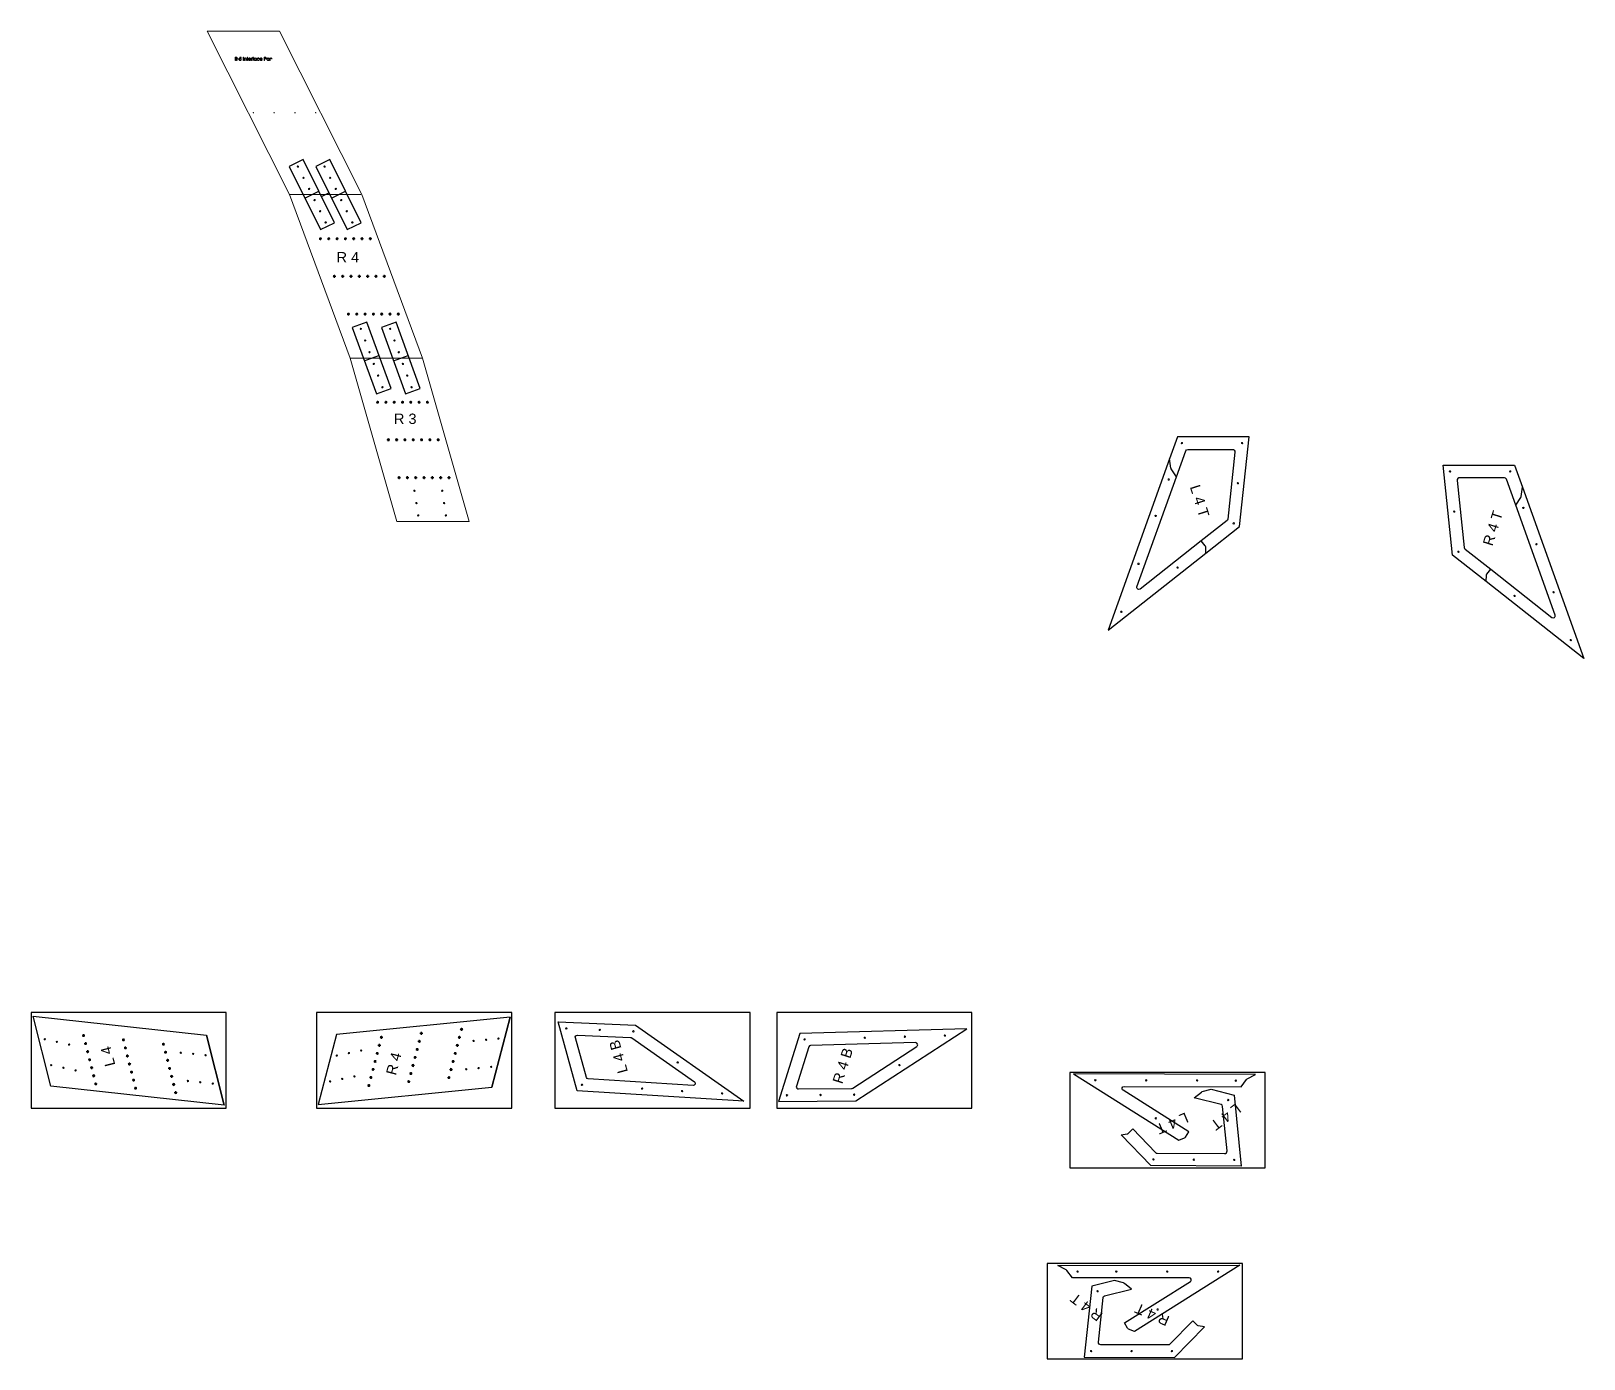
# Model space of a CAD drawing. Header units: inches. Extents: x 50 to 797, y -88 to 551.
import ezdxf

# ---------------------------------------------------------------- set-up
doc = ezdxf.new("R2010")
doc.units = ezdxf.units.IN
doc.header["$MEASUREMENT"] = 0
doc.header["$PDMODE"] = 32
doc.header["$PDSIZE"] = 0.51
doc.layers.add('.Joint Indication', color=4, linetype='Continuous')
doc.layers.add('layout', color=10, linetype='Continuous')
for name, color, linetype, lineweight in [('Annotation', 7, 'Continuous', 9), ('Drilling', 3, 'Continuous', 13), ('Engrave', 4, 'Continuous', 50)]:
    doc.layers.add(name, color=color, linetype=linetype, lineweight=lineweight)
doc.styles.get("Standard").update_dxf_attribs({"font": 'Arial.ttf'})

# ---------------------------------------------------------------- blocks, each defined once
blk = doc.blocks.new('*U58')
at = {"layer": 'Engrave'}
blk.add_point((0, 0), dxfattribs=at)
blk = doc.blocks.new('*U59')
at = {"layer": 'Engrave', "color": 0, "linetype": 'ByBlock', "lineweight": -2, "transparency": 16777216}
for p in [(-24, 0), (-20, 0), (-16, 0), (-12, 0), (-8, 0), (-4, 0), (0, 0)]:
    blk.add_blockref('*U58', p, dxfattribs=at)
blk = doc.blocks.new('*U60')
at = {"layer": 'Engrave'}
blk.add_point((0, 0), dxfattribs=at)
blk = doc.blocks.new('*U61')
at = {"layer": 'Engrave', "color": 0, "linetype": 'ByBlock', "lineweight": -2, "transparency": 16777216}
for p in [(-24, 0), (-20, 0), (-16, 0), (-12, 0), (-8, 0), (-4, 0), (0, 0)]:
    blk.add_blockref('*U60', p, dxfattribs=at)
blk = doc.blocks.new('*U62')
at = {"layer": 'Engrave'}
blk.add_point((0, 0), dxfattribs=at)
blk = doc.blocks.new('*U63')
at = {"layer": 'Engrave', "color": 0, "linetype": 'ByBlock', "lineweight": -2, "transparency": 16777216}
for p in [(-24, 0), (-20, 0), (-16, 0), (-12, 0), (-8, 0), (-4, 0), (0, 0)]:
    blk.add_blockref('*U62', p, dxfattribs=at)
blk = doc.blocks.new('*U64')
at = {"layer": 'Engrave'}
blk.add_point((0, 0), dxfattribs=at)
blk = doc.blocks.new('*U65')
at = {"layer": 'Engrave', "color": 0, "linetype": 'ByBlock', "lineweight": -2, "transparency": 16777216}
for p in [(-24, 0), (-20, 0), (-16, 0), (-12, 0), (-8, 0), (-4, 0), (0, 0)]:
    blk.add_blockref('*U64', p, dxfattribs=at)
blk = doc.blocks.new('*U66')
at = {"layer": 'Engrave'}
blk.add_point((0, 0), dxfattribs=at)
blk = doc.blocks.new('*U67')
at = {"layer": 'Engrave', "color": 0, "linetype": 'ByBlock', "lineweight": -2, "transparency": 16777216}
for p in [(-24, 0), (-20, 0), (-16, 0), (-12, 0), (-8, 0), (-4, 0), (0, 0)]:
    blk.add_blockref('*U66', p, dxfattribs=at)
blk = doc.blocks.new('*U68')
at = {"layer": 'Engrave'}
blk.add_point((0, 0), dxfattribs=at)
blk = doc.blocks.new('*U69')
at = {"layer": 'Engrave', "color": 0, "linetype": 'ByBlock', "lineweight": -2, "transparency": 16777216}
for p in [(-24, 0), (-20, 0), (-16, 0), (-12, 0), (-8, 0), (-4, 0), (0, 0)]:
    blk.add_blockref('*U68', p, dxfattribs=at)
blk = doc.blocks.new('*U82')
at = {"layer": 'Engrave'}
blk.add_point((0, 0), dxfattribs=at)
blk = doc.blocks.new('*U83')
at = {"layer": 'Engrave', "color": 0, "linetype": 'ByBlock', "lineweight": -2, "transparency": 16777216}
for p in [(-24, 0), (-20, 0), (-16, 0), (-12, 0), (-8, 0), (-4, 0), (0, 0)]:
    blk.add_blockref('*U82', p, dxfattribs=at)
blk = doc.blocks.new('*U84')
at = {"layer": 'Engrave'}
blk.add_point((0, 0), dxfattribs=at)
blk = doc.blocks.new('*U85')
at = {"layer": 'Engrave', "color": 0, "linetype": 'ByBlock', "lineweight": -2, "transparency": 16777216}
for p in [(-24, 0), (-20, 0), (-16, 0), (-12, 0), (-8, 0), (-4, 0), (0, 0)]:
    blk.add_blockref('*U84', p, dxfattribs=at)
blk = doc.blocks.new('*U86')
at = {"layer": 'Engrave'}
blk.add_point((0, 0), dxfattribs=at)
blk = doc.blocks.new('*U87')
at = {"layer": 'Engrave', "color": 0, "linetype": 'ByBlock', "lineweight": -2, "transparency": 16777216}
for p in [(-24, 0), (-20, 0), (-16, 0), (-12, 0), (-8, 0), (-4, 0), (0, 0)]:
    blk.add_blockref('*U86', p, dxfattribs=at)
blk = doc.blocks.new('SW_CENTERMARKSYMBOL_0')
at = {"color": 0, "linetype": 'Continuous', "lineweight": 0}
for p, q in [((-0.1, 0), (-0.19, 0)), ((0, 0), (-0.1, 0)), ((0, 0.1), (0, 0.19)), ((0, 0), (0, 0.1)), ((0, 0), (0, -0.1)), ((0, 0), (0.1, 0)), ((0.1, 0), (0.19, 0)), ((0, -0.1), (0, -0.19))]:
    blk.add_line(p, q, dxfattribs=at)
blk = doc.blocks.new('SW_CENTERMARKSYMBOL_1')
at = {"color": 0, "linetype": 'Continuous', "lineweight": 0}
for p, q in [((-0.1, 0), (-0.19, 0)), ((0, 0), (-0.1, 0)), ((0, 0.1), (0, 0.19)), ((0, 0), (0, 0.1)), ((0, 0), (0, -0.1)), ((0, 0), (0.1, 0)), ((0.1, 0), (0.19, 0)), ((0, -0.1), (0, -0.19))]:
    blk.add_line(p, q, dxfattribs=at)
blk = doc.blocks.new('SW_CENTERMARKSYMBOL_2')
at = {"color": 0, "linetype": 'Continuous', "lineweight": 0}
for p, q in [((-0.1, 0), (-0.19, 0)), ((0, 0), (-0.1, 0)), ((0, 0.1), (0, 0.19)), ((0, 0), (0, 0.1)), ((0, 0), (0, -0.1)), ((0, 0), (0.1, 0)), ((0.1, 0), (0.19, 0)), ((0, -0.1), (0, -0.19))]:
    blk.add_line(p, q, dxfattribs=at)
blk = doc.blocks.new('SW_CENTERMARKSYMBOL_3')
at = {"color": 0, "linetype": 'Continuous', "lineweight": 0}
for p, q in [((-0.1, 0), (-0.19, 0)), ((0, 0), (-0.1, 0)), ((0, 0.1), (0, 0.19)), ((0, 0), (0, 0.1)), ((0, 0), (0, -0.1)), ((0, 0), (0.1, 0)), ((0.1, 0), (0.19, 0)), ((0, -0.1), (0, -0.19))]:
    blk.add_line(p, q, dxfattribs=at)
blk = doc.blocks.new('*U88')
at = {"layer": 'Engrave'}
blk.add_point((0, 0), dxfattribs=at)
blk = doc.blocks.new('*U89')
at = {"layer": 'Engrave', "color": 0, "linetype": 'ByBlock', "lineweight": -2, "transparency": 16777216}
for p in [(-24, 0), (-20, 0), (-16, 0), (-12, 0), (-8, 0), (-4, 0), (0, 0)]:
    blk.add_blockref('*U88', p, dxfattribs=at)
blk = doc.blocks.new('*U90')
at = {"layer": 'Engrave'}
blk.add_point((0, 0), dxfattribs=at)
blk = doc.blocks.new('*U91')
at = {"layer": 'Engrave', "color": 0, "linetype": 'ByBlock', "lineweight": -2, "transparency": 16777216}
for p in [(-24, 0), (-20, 0), (-16, 0), (-12, 0), (-8, 0), (-4, 0), (0, 0)]:
    blk.add_blockref('*U90', p, dxfattribs=at)
blk = doc.blocks.new('*U92')
at = {"layer": 'Engrave'}
blk.add_point((0, 0), dxfattribs=at)
blk = doc.blocks.new('*U93')
at = {"layer": 'Engrave', "color": 0, "linetype": 'ByBlock', "lineweight": -2, "transparency": 16777216}
for p in [(-24, 0), (-20, 0), (-16, 0), (-12, 0), (-8, 0), (-4, 0), (0, 0)]:
    blk.add_blockref('*U92', p, dxfattribs=at)

msp = doc.modelspace()

# ---------------------------------------------------------------- linework, layer by layer
at = {"layer": '.Joint Indication'}
for p, q in [((181.65, 470.95), (188.37, 474.28)), ((189.64, 471.73), (193.22, 473.51)), ((194.49, 470.95), (201.21, 474.28)), ((210.29, 392.61), (217.33, 395.19)), ((224.35, 392.61), (231.39, 395.19))]:
    msp.add_line(p, q, dxfattribs=at)
for points in [[(189.21, 455.72), (195.93, 459.06), (180.81, 489.51), (174.1, 486.18)], [(202.05, 455.72), (208.77, 459.06), (193.65, 489.51), (186.93, 486.18)], [(216.13, 376.64), (223.18, 379.22), (211.49, 411.15), (204.45, 408.57)], [(230.19, 376.64), (237.23, 379.22), (225.55, 411.15), (218.5, 408.57)]]:
    msp.add_lwpolyline(points, close=True, dxfattribs=at)
at = {"color": 7, "linetype": 'Continuous', "lineweight": 15}
for p, q in [((134.71, 551.34), (174.21, 472.62)), ((134.71, 551.34), (169.51, 551.34)), ((209.02, 472.62), (169.51, 551.34)), ((148.06, 538.78), (148.38, 538.78)), ((148.06, 537.21), (148.06, 538.78)), ((148.5, 538.62), (148.2, 538.62)), ((148.2, 538.62), (148.2, 538.09)), ((150.15, 537.99), (150.31, 538.78)), ((150.31, 538.78), (150.95, 538.78)), ((150.42, 538.62), (150.33, 538.2)), ((150.95, 538.62), (150.42, 538.62)), ((150.95, 538.78), (150.95, 538.62)), ((151.91, 538.78), (152.05, 538.78)), ((151.91, 537.21), (151.91, 538.78)), ((152.05, 538.78), (152.05, 537.21)), ((152.41, 538.35), (152.55, 538.35)), ((152.41, 537.21), (152.41, 538.35)), ((152.55, 538.35), (152.55, 538.15)), ((153.67, 538.21), (153.67, 538.35)), ((153.67, 538.35), (153.87, 538.35)), ((153.87, 538.82), (154.01, 538.82)), ((153.87, 538.35), (153.87, 538.82)), ((154.01, 538.82), (154.01, 538.35)), ((154.01, 538.35), (154.21, 538.35)), ((154.21, 538.35), (154.21, 538.21)), ((155.82, 538.35), (155.96, 538.35)), ((155.82, 537.21), (155.82, 538.35)), ((155.96, 538.35), (155.96, 538.19)), ((156.36, 538.34), (156.28, 538.21)), ((156.42, 538.35), (156.58, 538.35)), ((156.42, 538.21), (156.42, 538.35)), ((156.58, 538.35), (156.58, 538.54)), ((156.72, 538.51), (156.72, 538.35)), ((156.72, 538.35), (156.96, 538.35)), ((156.96, 538.35), (156.96, 538.21)), ((156.98, 538.81), (156.98, 538.66)), ((158.2, 538.35), (158.34, 538.35)), ((158.2, 538.14), (158.2, 538.35)), ((158.34, 538.35), (158.34, 537.21)), ((162.11, 538.78), (162.41, 538.78)), ((162.11, 537.21), (162.11, 538.78)), ((162.53, 538.62), (162.25, 538.62)), ((162.25, 538.62), (162.25, 538.09)), ((164.37, 538.35), (164.51, 538.35)), ((164.37, 538.14), (164.37, 538.35)), ((164.51, 538.35), (164.51, 537.21)), ((164.83, 538.35), (164.97, 538.35)), ((164.83, 537.21), (164.83, 538.35)), ((164.97, 538.35), (164.97, 538.15)), ((148.2, 537.21), (148.06, 537.21)), ((148.2, 538.09), (148.49, 538.09)), ((148.2, 537.93), (148.2, 537.21)), ((148.32, 537.93), (148.2, 537.93)), ((148.89, 537.21), (148.32, 537.93)), ((148.49, 537.93), (149.07, 537.21)), ((149.07, 537.21), (148.89, 537.21)), ((149.25, 537.89), (149.85, 537.89)), ((149.25, 537.73), (149.25, 537.89)), ((149.85, 537.73), (149.25, 537.73)), ((149.85, 537.89), (149.85, 537.73)), ((149.99, 537.61), (150.13, 537.61)), ((152.05, 537.21), (151.91, 537.21)), ((152.55, 537.21), (152.41, 537.21)), ((152.55, 537.63), (152.55, 537.21)), ((153.27, 537.21), (153.27, 537.75)), ((153.41, 537.21), (153.27, 537.21)), ((153.41, 537.8), (153.41, 537.21)), ((153.87, 538.21), (153.67, 538.21)), ((153.87, 537.21), (153.87, 538.21)), ((154.01, 537.21), (153.87, 537.21)), ((154.01, 538.21), (154.01, 537.21)), ((154.21, 538.21), (154.01, 538.21)), ((155.58, 537.75), (154.55, 537.75)), ((154.57, 537.89), (155.44, 537.89)), ((155.39, 537.57), (155.52, 537.51)), ((155.96, 537.21), (155.82, 537.21)), ((155.96, 537.6), (155.96, 537.21)), ((156.58, 538.21), (156.42, 538.21)), ((156.58, 537.21), (156.58, 538.21)), ((156.72, 537.21), (156.58, 537.21)), ((156.72, 538.21), (156.72, 537.21)), ((156.96, 538.21), (156.72, 538.21)), ((158.2, 537.21), (158.2, 537.41)), ((158.34, 537.21), (158.2, 537.21)), ((159.78, 538.11), (159.66, 538.03)), ((159.66, 537.53), (159.78, 537.46)), ((161.18, 537.75), (160.16, 537.75)), ((160.18, 537.89), (161.04, 537.89)), ((161, 537.57), (161.12, 537.51)), ((162.25, 537.21), (162.11, 537.21)), ((162.25, 538.09), (162.52, 538.09)), ((162.25, 537.93), (162.25, 537.21)), ((162.36, 537.93), (162.25, 537.93)), ((164.37, 537.21), (164.37, 537.41)), ((164.51, 537.21), (164.37, 537.21)), ((164.97, 537.21), (164.83, 537.21)), ((164.97, 537.63), (164.97, 537.21)), ((174.21, 472.62), (203.43, 393.9)), ((174.21, 472.62), (208.65, 472.62)), ((174.21, 472.62), (208.65, 472.62)), ((238.23, 393.9), (209.02, 472.62)), ((203.43, 393.9), (238.23, 393.9)), ((203.43, 393.9), (225.94, 315.18)), ((203.43, 393.9), (238.23, 393.9)), ((260.74, 315.18), (238.23, 393.9)), ((225.94, 315.18), (260.74, 315.18))]:
    msp.add_line(p, q, dxfattribs=at)
msp.add_line((142.83, 34.24), (134.31, 67.98))
for points in [[(631.65, 312.73), (636.19, 355.95), (601.75, 355.95), (597.94, 345.33)], [(597.94, 345.33), (568.38, 262.95), (615.46, 299.99)], [(734.15, 299.07), (729.61, 342.3), (764.05, 342.3), (767.86, 331.67)], [(767.86, 331.67), (797.42, 249.29), (750.34, 286.33)], [(615.46, 299.99), (631.65, 312.73)], [(750.34, 286.33), (734.15, 299.07)], [(280.47, 76.57), (271.66, 42.9), (280.47, 76.57), (196.92, 68.24), (188.11, 34.57), (271.66, 42.9)]]:
    msp.add_lwpolyline(points)
for points in [[(601.24, 336.78), (598.76, 340.5, -0.110515), (598.6, 340.91), (597.94, 345.33)], [(601.24, 336.78), (605.73, 349.29, -0.316258), (606.67, 349.95), (628.16, 349.95, -0.445229), (629.39, 348.59)], [(629.39, 348.59), (625.99, 316.3, -0.202562), (625.62, 315.62), (613.2, 305.84)], [(613.2, 305.84), (583.79, 282.71, -0.752843), (582.23, 283.83), (601.24, 336.78)], [(764.56, 323.13), (760.07, 335.63, 0.316258), (759.13, 336.3), (737.64, 336.3, 0.445229), (736.41, 334.93)], [(736.41, 334.93), (739.81, 302.64, 0.202562), (740.18, 301.96), (752.61, 292.19)], [(764.56, 323.13), (767.04, 326.84, 0.110515), (767.2, 327.25), (767.86, 331.67)], [(752.61, 292.19), (782.01, 269.05, 0.752843), (783.57, 270.17), (764.56, 323.13)], [(615.46, 299.99), (615.33, 302.96, 0.163587), (615.1, 303.56), (613.2, 305.84)], [(750.34, 286.33), (750.47, 289.3, -0.163587), (750.7, 289.9), (752.61, 292.19)]]:
    msp.add_lwpolyline(points, format="xyb")
for points in [[(50.83, 77.02), (134.31, 67.98), (142.83, 34.24), (59.36, 43.28)], [(392.94, 36.19), (312.74, 41.14), (303.53, 74.32), (340.8, 72.7)], [(500.32, 70.99), (419.99, 68.77), (409.66, 35.91), (446.97, 36.27)]]:
    msp.add_lwpolyline(points, close=True)
for points in [[(312.89, 67.91), (338.5, 66.79, -0.142813), (339.03, 66.61), (369.18, 45.5, -0.756909), (368.54, 43.69), (318.09, 46.81, -0.319622), (317.18, 47.54), (311.88, 66.64, -0.509525)], [(419.24, 42.01), (444.87, 42.25, 0.142813), (445.4, 42.41), (476.25, 62.48, 0.756909), (475.68, 64.32), (425.14, 62.91, 0.319622), (424.22, 62.21), (418.27, 43.31, 0.509525)], [(632.33, 42.99), (635, 46.57, -0.110515), (635.34, 46.85), (639.28, 48.95), (551.76, 49.26), (602.41, 17.28), (605.17, 18.4, 0.163587), (605.65, 18.82), (607.17, 21.37), (575.54, 41.35, -0.752843), (576.07, 43.19)], [(588.9, 5.09), (574.63, 19.95), (577.57, 20.37, 0.163587), (578.14, 20.66), (580.23, 22.78), (591.18, 11.37, 0.202562), (591.89, 11.07), (624.36, 10.86, 0.445229), (625.59, 12.22), (623.49, 33.6, 0.316258), (622.74, 34.47), (609.85, 37.71), (613.3, 40.54, -0.110515), (613.69, 40.74), (618.02, 41.83), (628.97, 39.08), (632.35, 4.81)], [(551.15, -48.92), (548.49, -45.33, 0.110515), (548.16, -45.05), (544.22, -42.93), (631.74, -42.89), (581, -74.72), (578.24, -73.59, -0.163587), (577.76, -73.17), (576.25, -70.61), (607.94, -50.73, 0.752843), (607.41, -48.89)], [(600.31, -87.24), (614.69, -72.48), (611.75, -72.03, -0.163587), (611.18, -71.74), (609.11, -69.61), (598.08, -80.93, -0.202562), (597.36, -81.23), (564.89, -81.2, -0.445229), (563.67, -79.83), (565.94, -58.47, -0.316258), (566.69, -57.6), (579.61, -54.46), (576.17, -51.59, 0.110515), (575.78, -51.4), (571.46, -50.27), (560.49, -52.94), (556.85, -87.19)]]:
    msp.add_lwpolyline(points, format="xyb", close=True)
for centre in [(156.9, 511.98), (166.9, 511.98), (176.9, 511.98), (186.9, 511.98)]:
    msp.add_circle(centre, 0.094, dxfattribs=at)
for points, knots in [([(148.38, 538.78), (148.44, 538.78), (148.56, 538.78), (148.68, 538.76), (148.73, 538.75)], [0, 0, 0, 0, 0.560243, 1, 1, 1, 1]), ([(148.49, 538.09), (148.52, 538.09), (148.58, 538.09), (148.68, 538.1), (148.76, 538.13), (148.82, 538.17), (148.87, 538.22), (148.9, 538.29), (148.9, 538.33), (148.9, 538.36)], [0, 0, 0, 0, 0.16693, 0.333797, 0.50024, 0.625175, 0.750156, 0.87507, 1, 1, 1, 1]), ([(149.05, 538.36), (149.04, 538.32), (149.04, 538.25), (149, 538.14), (148.93, 538.05), (148.83, 537.99), (148.72, 537.95), (148.61, 537.94), (148.53, 537.93), (148.49, 537.93)], [0, 0, 0, 0, 0.139993, 0.279916, 0.41977, 0.55971, 0.706304, 0.853127, 1, 1, 1, 1]), ([(148.9, 538.36), (148.9, 538.38), (148.9, 538.43), (148.87, 538.49), (148.82, 538.54), (148.76, 538.58), (148.68, 538.61), (148.59, 538.61), (148.53, 538.61), (148.5, 538.62)], [0, 0, 0, 0, 0.124924, 0.249848, 0.374799, 0.499734, 0.666184, 0.833075, 1, 1, 1, 1]), ([(148.73, 538.75), (148.76, 538.74), (148.83, 538.73), (148.91, 538.67), (148.99, 538.58), (149.04, 538.48), (149.04, 538.4), (149.05, 538.36)], [0, 0, 0, 0, 0.186814, 0.37353, 0.560284, 0.780019, 1, 1, 1, 1]), ([(152.55, 538.15), (152.58, 538.19), (152.64, 538.26), (152.76, 538.33), (152.87, 538.37), (152.95, 538.37), (152.99, 538.37)], [0, 0, 0, 0, 0.280102, 0.559784, 0.779866, 1, 1, 1, 1]), ([(152.99, 538.37), (153.02, 538.37), (153.1, 538.37), (153.21, 538.32), (153.3, 538.25), (153.36, 538.15), (153.4, 538.04), (153.41, 537.92), (153.41, 537.84), (153.41, 537.8)], [0, 0, 0, 0, 0.140014, 0.279931, 0.419845, 0.559715, 0.70625, 0.853101, 1, 1, 1, 1]), ([(154.55, 538.16), (154.58, 538.2), (154.64, 538.27), (154.76, 538.34), (154.88, 538.37), (154.95, 538.37), (154.99, 538.37)], [0, 0, 0, 0, 0.279938, 0.559643, 0.779771, 1, 1, 1, 1]), ([(154.99, 538.37), (155.04, 538.37), (155.14, 538.37), (155.27, 538.31), (155.38, 538.24), (155.43, 538.18), (155.45, 538.15)], [0, 0, 0, 0, 0.279982, 0.559728, 0.779834, 1, 1, 1, 1]), ([(155.96, 538.19), (155.97, 538.21), (156.01, 538.27), (156.08, 538.33), (156.16, 538.37), (156.21, 538.37), (156.23, 538.37)], [0, 0, 0, 0, 0.280321, 0.560213, 0.780183, 1, 1, 1, 1]), ([(156.23, 538.37), (156.26, 538.37), (156.3, 538.37), (156.34, 538.35), (156.36, 538.34)], [0, 0, 0, 0, 0.559255, 1, 1, 1, 1]), ([(156.58, 538.54), (156.58, 538.56), (156.58, 538.62), (156.59, 538.7), (156.63, 538.78), (156.71, 538.83), (156.77, 538.83), (156.81, 538.84)], [0, 0, 0, 0, 0.187488, 0.374746, 0.560718, 0.779937, 1, 1, 1, 1]), ([(156.84, 538.7), (156.81, 538.69), (156.78, 538.69), (156.75, 538.67), (156.72, 538.63), (156.72, 538.58), (156.72, 538.53), (156.72, 538.51)], [0, 0, 0, 0, 0.249289, 0.374507, 0.498852, 0.748963, 1, 1, 1, 1]), ([(156.81, 538.84), (156.84, 538.83), (156.9, 538.83), (156.95, 538.81), (156.98, 538.81)], [0, 0, 0, 0, 0.559714, 1, 1, 1, 1]), ([(156.98, 538.66), (156.95, 538.67), (156.91, 538.69), (156.86, 538.69), (156.84, 538.7)], [0, 0, 0, 0, 0.56025, 1, 1, 1, 1]), ([(157.14, 537.79), (157.14, 537.83), (157.15, 537.92), (157.19, 538.04), (157.26, 538.15), (157.36, 538.25), (157.47, 538.32), (157.6, 538.37), (157.69, 538.37), (157.74, 538.37)], [0, 0, 0, 0, 0.140028, 0.279977, 0.419971, 0.560029, 0.706667, 0.853296, 1, 1, 1, 1]), ([(157.74, 538.37), (157.79, 538.37), (157.89, 538.37), (158.02, 538.31), (158.13, 538.24), (158.18, 538.17), (158.2, 538.14)], [0, 0, 0, 0, 0.279979, 0.559754, 0.779815, 1, 1, 1, 1]), ([(158.62, 537.77), (158.62, 537.82), (158.63, 537.91), (158.68, 538.04), (158.75, 538.16), (158.85, 538.25), (158.98, 538.32), (159.12, 538.37), (159.21, 538.37), (159.26, 538.37)], [0, 0, 0, 0, 0.139979, 0.279961, 0.419945, 0.5599, 0.706572, 0.853259, 1, 1, 1, 1]), ([(159.26, 538.37), (159.32, 538.37), (159.43, 538.36), (159.58, 538.3), (159.71, 538.22), (159.76, 538.14), (159.78, 538.11)], [0, 0, 0, 0, 0.280069, 0.560129, 0.780065, 1, 1, 1, 1]), ([(160.15, 538.16), (160.19, 538.2), (160.25, 538.27), (160.37, 538.34), (160.49, 538.37), (160.56, 538.37), (160.6, 538.37)], [0, 0, 0, 0, 0.279931, 0.559644, 0.779763, 1, 1, 1, 1]), ([(160.6, 538.37), (160.65, 538.37), (160.75, 538.37), (160.88, 538.31), (160.98, 538.24), (161.04, 538.18), (161.06, 538.15)], [0, 0, 0, 0, 0.279983, 0.559731, 0.779839, 1, 1, 1, 1]), ([(162.41, 538.78), (162.48, 538.78), (162.6, 538.78), (162.72, 538.76), (162.77, 538.75)], [0, 0, 0, 0, 0.56031, 1, 1, 1, 1]), ([(162.52, 538.09), (162.55, 538.09), (162.61, 538.09), (162.7, 538.1), (162.79, 538.12), (162.85, 538.17), (162.89, 538.22), (162.92, 538.29), (162.93, 538.33), (162.93, 538.36)], [0, 0, 0, 0, 0.166924, 0.333808, 0.500183, 0.625074, 0.750064, 0.875013, 1, 1, 1, 1]), ([(162.93, 538.36), (162.93, 538.38), (162.92, 538.42), (162.89, 538.49), (162.85, 538.54), (162.79, 538.58), (162.71, 538.61), (162.62, 538.61), (162.56, 538.61), (162.53, 538.62)], [0, 0, 0, 0, 0.124971, 0.249905, 0.374913, 0.499813, 0.66619, 0.833072, 1, 1, 1, 1]), ([(163.07, 538.36), (163.07, 538.32), (163.06, 538.25), (163.03, 538.16), (162.96, 538.07), (162.87, 538), (162.79, 537.97), (162.76, 537.96)], [0, 0, 0, 0, 0.186919, 0.373599, 0.560187, 0.779887, 1, 1, 1, 1]), ([(162.77, 538.75), (162.8, 538.74), (162.86, 538.72), (162.95, 538.66), (163.02, 538.58), (163.06, 538.47), (163.07, 538.4), (163.07, 538.36)], [0, 0, 0, 0, 0.186759, 0.373449, 0.560181, 0.779906, 1, 1, 1, 1]), ([(163.31, 537.79), (163.31, 537.83), (163.32, 537.92), (163.36, 538.04), (163.43, 538.15), (163.53, 538.25), (163.64, 538.32), (163.77, 538.37), (163.86, 538.37), (163.91, 538.37)], [0, 0, 0, 0, 0.140027, 0.279976, 0.419969, 0.560026, 0.706669, 0.853297, 1, 1, 1, 1]), ([(163.91, 538.37), (163.96, 538.37), (164.06, 538.37), (164.19, 538.31), (164.3, 538.24), (164.34, 538.17), (164.37, 538.14)], [0, 0, 0, 0, 0.279981, 0.55975, 0.779819, 1, 1, 1, 1]), ([(164.97, 538.15), (165, 538.19), (165.06, 538.26), (165.18, 538.33), (165.29, 538.37), (165.37, 538.37), (165.41, 538.37)], [0, 0, 0, 0, 0.280098, 0.559782, 0.779865, 1, 1, 1, 1]), ([(165.41, 538.37), (165.44, 538.37), (165.52, 538.37), (165.63, 538.32), (165.72, 538.25), (165.78, 538.15), (165.82, 538.04), (165.83, 537.92), (165.83, 537.84), (165.83, 537.8)], [0, 0, 0, 0, 0.140014, 0.279931, 0.419845, 0.559715, 0.70625, 0.853101, 1, 1, 1, 1]), ([(150.46, 537.17), (150.42, 537.18), (150.33, 537.18), (150.21, 537.24), (150.1, 537.33), (150.02, 537.46), (150, 537.56), (149.99, 537.61)], [0, 0, 0, 0, 0.186798, 0.373374, 0.56003, 0.779884, 1, 1, 1, 1]), ([(150.13, 537.61), (150.13, 537.58), (150.15, 537.53), (150.2, 537.45), (150.27, 537.39), (150.36, 537.34), (150.44, 537.34), (150.47, 537.33)], [0, 0, 0, 0, 0.186903, 0.373425, 0.560115, 0.780057, 1, 1, 1, 1]), ([(150.49, 538.07), (150.46, 538.07), (150.39, 538.07), (150.28, 538.04), (150.2, 538.01), (150.15, 537.99)], [0, 0, 0, 0, 0.279899, 0.55994, 1, 1, 1, 1]), ([(150.33, 538.2), (150.37, 538.21), (150.43, 538.23), (150.49, 538.23), (150.52, 538.23)], [0, 0, 0, 0, 0.560051, 1, 1, 1, 1]), ([(151.01, 537.72), (151.01, 537.68), (151, 537.6), (150.96, 537.49), (150.9, 537.38), (150.82, 537.29), (150.71, 537.22), (150.59, 537.18), (150.51, 537.17), (150.46, 537.17)], [0, 0, 0, 0, 0.140074, 0.280082, 0.420105, 0.560026, 0.706613, 0.853264, 1, 1, 1, 1]), ([(150.47, 537.33), (150.51, 537.34), (150.59, 537.34), (150.69, 537.39), (150.78, 537.47), (150.83, 537.55), (150.86, 537.64), (150.87, 537.7), (150.87, 537.73)], [0, 0, 0, 0, 0.186632, 0.373091, 0.559711, 0.706457, 0.853164, 1, 1, 1, 1]), ([(150.87, 537.73), (150.87, 537.77), (150.86, 537.84), (150.81, 537.94), (150.73, 538.02), (150.62, 538.07), (150.53, 538.07), (150.49, 538.07)], [0, 0, 0, 0, 0.186781, 0.373311, 0.55998, 0.779729, 1, 1, 1, 1]), ([(150.52, 538.23), (150.55, 538.23), (150.63, 538.23), (150.73, 538.19), (150.83, 538.13), (150.91, 538.05), (150.97, 537.95), (151, 537.84), (151.01, 537.76), (151.01, 537.72)], [0, 0, 0, 0, 0.140051, 0.280039, 0.419987, 0.559994, 0.706598, 0.853236, 1, 1, 1, 1]), ([(152.57, 537.93), (152.57, 537.9), (152.56, 537.85), (152.55, 537.74), (152.55, 537.67), (152.55, 537.63)], [0, 0, 0, 0, 0.27986, 0.559908, 1, 1, 1, 1]), ([(152.96, 538.23), (152.93, 538.23), (152.86, 538.23), (152.77, 538.19), (152.69, 538.13), (152.61, 538.04), (152.59, 537.97), (152.57, 537.93)], [0, 0, 0, 0, 0.186698, 0.373403, 0.560208, 0.780119, 1, 1, 1, 1]), ([(153.26, 538.01), (153.25, 538.03), (153.23, 538.08), (153.19, 538.15), (153.13, 538.2), (153.05, 538.23), (152.99, 538.23), (152.96, 538.23)], [0, 0, 0, 0, 0.186826, 0.373542, 0.560088, 0.779897, 1, 1, 1, 1]), ([(153.27, 537.75), (153.27, 537.8), (153.27, 537.89), (153.26, 537.97), (153.26, 538.01)], [0, 0, 0, 0, 0.560256, 1, 1, 1, 1]), ([(154.41, 537.78), (154.42, 537.82), (154.42, 537.9), (154.45, 538), (154.49, 538.09), (154.53, 538.14), (154.55, 538.16)], [0, 0, 0, 0, 0.279971, 0.559867, 0.779915, 1, 1, 1, 1]), ([(154.99, 537.19), (154.95, 537.19), (154.86, 537.2), (154.74, 537.24), (154.62, 537.31), (154.54, 537.4), (154.47, 537.52), (154.42, 537.65), (154.42, 537.74), (154.41, 537.78)], [0, 0, 0, 0, 0.140083, 0.280054, 0.419974, 0.559949, 0.706628, 0.853298, 1, 1, 1, 1]), ([(154.55, 537.75), (154.56, 537.71), (154.56, 537.63), (154.62, 537.52), (154.69, 537.43), (154.78, 537.37), (154.87, 537.34), (154.94, 537.33), (154.97, 537.33)], [0, 0, 0, 0, 0.186718, 0.373244, 0.559771, 0.706488, 0.853184, 1, 1, 1, 1]), ([(154.7, 538.13), (154.69, 538.11), (154.65, 538.07), (154.6, 537.99), (154.58, 537.93), (154.57, 537.89)], [0, 0, 0, 0, 0.279938, 0.559972, 1, 1, 1, 1]), ([(155, 538.23), (154.97, 538.23), (154.91, 538.23), (154.83, 538.21), (154.76, 538.17), (154.72, 538.14), (154.7, 538.13)], [0, 0, 0, 0, 0.279969, 0.559807, 0.779884, 1, 1, 1, 1]), ([(154.97, 537.33), (155.02, 537.34), (155.11, 537.34), (155.24, 537.4), (155.33, 537.48), (155.37, 537.54), (155.39, 537.57)], [0, 0, 0, 0, 0.279901, 0.559697, 0.779538, 1, 1, 1, 1]), ([(155.52, 537.51), (155.49, 537.47), (155.45, 537.4), (155.37, 537.32), (155.26, 537.25), (155.13, 537.2), (155.04, 537.19), (154.99, 537.19)], [0, 0, 0, 0, 0.186832, 0.373457, 0.56013, 0.779935, 1, 1, 1, 1]), ([(155.44, 537.89), (155.42, 537.93), (155.4, 538), (155.34, 538.1), (155.25, 538.17), (155.13, 538.22), (155.04, 538.23), (155, 538.23)], [0, 0, 0, 0, 0.186903, 0.373478, 0.560061, 0.780027, 1, 1, 1, 1]), ([(155.45, 538.15), (155.47, 538.12), (155.52, 538.05), (155.55, 537.95), (155.57, 537.85), (155.57, 537.78), (155.58, 537.75)], [0, 0, 0, 0, 0.27983, 0.559732, 0.779835, 1, 1, 1, 1]), ([(155.98, 537.99), (155.98, 537.95), (155.96, 537.88), (155.96, 537.75), (155.96, 537.65), (155.96, 537.6)], [0, 0, 0, 0, 0.279818, 0.559885, 1, 1, 1, 1]), ([(156.21, 538.23), (156.2, 538.23), (156.17, 538.23), (156.14, 538.22), (156.11, 538.2), (156.08, 538.18), (156.06, 538.16), (156.05, 538.14), (156.03, 538.12), (156.02, 538.1), (156.01, 538.07), (156, 538.05), (155.99, 538.02), (155.98, 538), (155.98, 537.99)], [0, 0, 0, 0, 0.0938065, 0.1913381, 0.2951906, 0.4103123, 0.4719303, 0.5364252, 0.6031187, 0.6741177, 0.749332, 0.8282834, 0.9120398, 0.9999955, 0.9999955, 0.9999955, 0.9999955]), ([(156.28, 538.21), (156.27, 538.22), (156.24, 538.23), (156.22, 538.23), (156.21, 538.23)], [0, 0, 0, 0, 0.560416, 1, 1, 1, 1]), ([(157.73, 537.19), (157.69, 537.2), (157.6, 537.2), (157.48, 537.24), (157.37, 537.31), (157.27, 537.41), (157.19, 537.52), (157.15, 537.65), (157.14, 537.74), (157.14, 537.79)], [0, 0, 0, 0, 0.140048, 0.280015, 0.420031, 0.560103, 0.706723, 0.853302, 1, 1, 1, 1]), ([(157.74, 538.23), (157.7, 538.23), (157.61, 538.22), (157.48, 538.17), (157.39, 538.09), (157.32, 537.99), (157.29, 537.89), (157.28, 537.82), (157.28, 537.79)], [0, 0, 0, 0, 0.186621, 0.373213, 0.559721, 0.706516, 0.8533, 1, 1, 1, 1]), ([(157.28, 537.79), (157.28, 537.74), (157.29, 537.65), (157.35, 537.53), (157.44, 537.44), (157.53, 537.38), (157.63, 537.34), (157.7, 537.34), (157.74, 537.33)], [0, 0, 0, 0, 0.186499, 0.373091, 0.559632, 0.706447, 0.85323, 1, 1, 1, 1]), ([(158.2, 537.41), (158.17, 537.37), (158.1, 537.3), (157.97, 537.23), (157.85, 537.2), (157.77, 537.19), (157.73, 537.19)], [0, 0, 0, 0, 0.280003, 0.559732, 0.779872, 1, 1, 1, 1]), ([(158.2, 537.78), (158.2, 537.83), (158.19, 537.92), (158.13, 538.04), (158.04, 538.13), (157.95, 538.19), (157.85, 538.23), (157.77, 538.23), (157.74, 538.23)], [0, 0, 0, 0, 0.186654, 0.373093, 0.559688, 0.706419, 0.85316, 1, 1, 1, 1]), ([(157.74, 537.33), (157.78, 537.34), (157.87, 537.34), (158, 537.4), (158.09, 537.48), (158.16, 537.58), (158.19, 537.68), (158.2, 537.75), (158.2, 537.78)], [0, 0, 0, 0, 0.186626, 0.373252, 0.559684, 0.706426, 0.853179, 1, 1, 1, 1]), ([(159.25, 537.19), (159.2, 537.19), (159.11, 537.2), (158.98, 537.24), (158.87, 537.3), (158.76, 537.39), (158.68, 537.5), (158.63, 537.63), (158.62, 537.73), (158.62, 537.77)], [0, 0, 0, 0, 0.140091, 0.28012, 0.420118, 0.560175, 0.706805, 0.853354, 1, 1, 1, 1]), ([(159.25, 538.23), (159.2, 538.23), (159.11, 538.23), (158.98, 538.17), (158.88, 538.09), (158.81, 538), (158.77, 537.9), (158.76, 537.82), (158.76, 537.79)], [0, 0, 0, 0, 0.186753, 0.373265, 0.559828, 0.706576, 0.853235, 1, 1, 1, 1]), ([(158.76, 537.79), (158.76, 537.74), (158.77, 537.65), (158.84, 537.52), (158.93, 537.43), (159.04, 537.37), (159.14, 537.34), (159.21, 537.33), (159.25, 537.33)], [0, 0, 0, 0, 0.186466, 0.372984, 0.559473, 0.706281, 0.853113, 1, 1, 1, 1]), ([(159.66, 538.03), (159.64, 538.07), (159.58, 538.14), (159.47, 538.2), (159.35, 538.23), (159.28, 538.23), (159.25, 538.23)], [0, 0, 0, 0, 0.279914, 0.559605, 0.779779, 1, 1, 1, 1]), ([(159.25, 537.33), (159.29, 537.34), (159.38, 537.34), (159.5, 537.39), (159.6, 537.45), (159.64, 537.51), (159.66, 537.53)], [0, 0, 0, 0, 0.279945, 0.559712, 0.77984, 1, 1, 1, 1]), ([(159.78, 537.46), (159.76, 537.43), (159.71, 537.36), (159.62, 537.29), (159.51, 537.23), (159.38, 537.2), (159.29, 537.19), (159.25, 537.19)], [0, 0, 0, 0, 0.18662, 0.373258, 0.559948, 0.77991, 1, 1, 1, 1]), ([(160.02, 537.78), (160.02, 537.82), (160.03, 537.9), (160.06, 538), (160.1, 538.09), (160.14, 538.14), (160.15, 538.16)], [0, 0, 0, 0, 0.279971, 0.559867, 0.779915, 1, 1, 1, 1]), ([(160.6, 537.19), (160.55, 537.19), (160.47, 537.2), (160.34, 537.24), (160.23, 537.31), (160.15, 537.4), (160.08, 537.52), (160.03, 537.65), (160.03, 537.74), (160.02, 537.78)], [0, 0, 0, 0, 0.140083, 0.280054, 0.419974, 0.559949, 0.706628, 0.853298, 1, 1, 1, 1]), ([(160.16, 537.75), (160.17, 537.71), (160.17, 537.63), (160.22, 537.52), (160.3, 537.43), (160.39, 537.37), (160.48, 537.34), (160.55, 537.33), (160.58, 537.33)], [0, 0, 0, 0, 0.186718, 0.373244, 0.559771, 0.706488, 0.853185, 1, 1, 1, 1]), ([(160.31, 538.13), (160.3, 538.11), (160.26, 538.07), (160.21, 537.99), (160.19, 537.93), (160.18, 537.89)], [0, 0, 0, 0, 0.279938, 0.559972, 1, 1, 1, 1]), ([(160.61, 538.23), (160.58, 538.23), (160.52, 538.23), (160.44, 538.21), (160.37, 538.17), (160.33, 538.14), (160.31, 538.13)], [0, 0, 0, 0, 0.279969, 0.559807, 0.779884, 1, 1, 1, 1]), ([(160.58, 537.33), (160.63, 537.34), (160.72, 537.34), (160.85, 537.4), (160.94, 537.48), (160.98, 537.54), (161, 537.57)], [0, 0, 0, 0, 0.279901, 0.559697, 0.779538, 1, 1, 1, 1]), ([(161.12, 537.51), (161.1, 537.47), (161.06, 537.4), (160.98, 537.32), (160.87, 537.25), (160.74, 537.2), (160.64, 537.19), (160.6, 537.19)], [0, 0, 0, 0, 0.186832, 0.373457, 0.56013, 0.779935, 1, 1, 1, 1]), ([(161.04, 537.89), (161.04, 537.91), (161.03, 537.95), (161.01, 538), (160.99, 538.04), (160.96, 538.08), (160.93, 538.11), (160.89, 538.14), (160.85, 538.17), (160.81, 538.19), (160.76, 538.21), (160.71, 538.22), (160.66, 538.23), (160.62, 538.23), (160.61, 538.23)], [0.0000008, 0.0000008, 0.0000008, 0.0000008, 0.0962401, 0.1852313, 0.2675005, 0.3444004, 0.4195949, 0.4968906, 0.5766379, 0.6602679, 0.7453866, 0.8300403, 0.9144742, 0.9999978, 0.9999978, 0.9999978, 0.9999978]), ([(161.06, 538.15), (161.08, 538.12), (161.13, 538.05), (161.16, 537.95), (161.18, 537.85), (161.18, 537.78), (161.18, 537.75)], [0, 0, 0, 0, 0.279834, 0.559735, 0.779836, 1, 1, 1, 1]), ([(162.76, 537.96), (162.72, 537.95), (162.65, 537.94), (162.51, 537.94), (162.42, 537.93), (162.36, 537.93)], [0, 0, 0, 0, 0.279857, 0.559912, 1, 1, 1, 1]), ([(163.9, 537.19), (163.86, 537.2), (163.77, 537.2), (163.65, 537.24), (163.54, 537.31), (163.44, 537.41), (163.36, 537.52), (163.32, 537.65), (163.31, 537.74), (163.31, 537.79)], [0, 0, 0, 0, 0.140049, 0.280016, 0.420028, 0.5601, 0.70672, 0.853302, 1, 1, 1, 1]), ([(163.91, 538.23), (163.86, 538.23), (163.78, 538.22), (163.65, 538.17), (163.56, 538.09), (163.49, 537.99), (163.46, 537.89), (163.45, 537.82), (163.45, 537.79)], [0, 0, 0, 0, 0.186615, 0.373214, 0.559718, 0.706517, 0.853299, 1, 1, 1, 1]), ([(163.45, 537.79), (163.45, 537.74), (163.46, 537.65), (163.52, 537.53), (163.61, 537.44), (163.7, 537.38), (163.8, 537.34), (163.87, 537.34), (163.91, 537.33)], [0, 0, 0, 0, 0.1865, 0.37309, 0.559631, 0.706446, 0.853236, 1, 1, 1, 1]), ([(164.37, 537.41), (164.34, 537.37), (164.27, 537.3), (164.14, 537.23), (164.02, 537.2), (163.94, 537.19), (163.9, 537.19)], [0, 0, 0, 0, 0.279996, 0.559724, 0.779864, 1, 1, 1, 1]), ([(164.37, 537.78), (164.37, 537.83), (164.36, 537.92), (164.3, 538.04), (164.21, 538.13), (164.12, 538.19), (164.02, 538.23), (163.94, 538.23), (163.91, 538.23)], [0, 0, 0, 0, 0.186654, 0.37309, 0.559689, 0.706419, 0.85316, 1, 1, 1, 1]), ([(163.91, 537.33), (163.95, 537.34), (164.04, 537.34), (164.17, 537.4), (164.26, 537.48), (164.33, 537.58), (164.36, 537.68), (164.37, 537.75), (164.37, 537.78)], [0, 0, 0, 0, 0.186631, 0.37325, 0.559687, 0.706428, 0.853181, 1, 1, 1, 1]), ([(164.99, 537.93), (164.99, 537.9), (164.98, 537.85), (164.97, 537.74), (164.97, 537.67), (164.97, 537.63)], [0, 0, 0, 0, 0.279858, 0.559907, 1, 1, 1, 1]), ([(165.38, 538.23), (165.35, 538.23), (165.28, 538.23), (165.19, 538.19), (165.11, 538.13), (165.03, 538.04), (165.01, 537.97), (164.99, 537.93)], [0, 0, 0, 0, 0.186698, 0.373403, 0.560208, 0.780119, 1, 1, 1, 1]), ([(165.68, 538.01), (165.67, 538.03), (165.65, 538.08), (165.61, 538.15), (165.55, 538.2), (165.47, 538.23), (165.41, 538.23), (165.38, 538.23)], [0, 0, 0, 0, 0.186826, 0.373542, 0.560088, 0.779897, 1, 1, 1, 1])]:
    msp.add_open_spline(points, degree=3, knots=knots, dxfattribs=at)
at = {"layer": 'Drilling'}
for centre, radius in [((178.34, 486.05), 0.323), ((191.18, 486.05), 0.323), ((181.01, 480.68), 0.323), ((193.85, 480.68), 0.323), ((183.68, 475.3), 0.323), ((196.52, 475.3), 0.323), ((186.35, 469.93), 0.323), ((189.01, 464.55), 0.323), ((199.18, 469.93), 0.323), ((201.85, 464.55), 0.323), ((191.68, 459.18), 0.323), ((204.52, 459.18), 0.323), ((208.64, 407.98), 0.322), ((222.7, 407.98), 0.322), ((210.71, 402.35), 0.322), ((212.78, 396.71), 0.322), ((224.77, 402.35), 0.322), ((226.84, 396.71), 0.322), ((214.85, 391.08), 0.322), ((228.9, 391.08), 0.322), ((216.91, 385.45), 0.322), ((230.97, 385.45), 0.322), ((218.98, 379.81), 0.322), ((233.04, 379.81), 0.322), ((603.86, 352.95), 0.344), ((632.86, 352.95), 0.344), ((732.94, 339.3), 0.344), ((761.94, 339.3), 0.344), ((234.43, 330.01), 0.322), ((247.78, 330.01), 0.322), ((597.55, 335.43), 0.344), ((630.83, 333.63), 0.344), ((235.33, 324.07), 0.322), ((248.68, 324.07), 0.322), ((768.25, 321.77), 0.344), ((236.23, 318.14), 0.322), ((249.58, 318.14), 0.322), ((591.24, 317.91), 0.344), ((628.8, 314.31), 0.344), ((734.97, 319.97), 0.344), ((737, 300.65), 0.344), ((774.56, 304.25), 0.344), ((582.98, 294.83), 0.344), ((601.76, 293.03), 0.344), ((764.04, 279.37), 0.344), ((782.82, 281.17), 0.344), ((574.72, 271.75), 0.344), ((791.08, 258.1), 0.344), ((307.52, 71.15), 0.344), ((323.66, 70.44), 0.344), ((339.8, 69.74), 0.344), ((470.5, 67.18), 0.344), ((489.77, 67.7), 0.344), ((56.41, 65.91), 0.323), ((62.27, 64.64), 0.323), ((68.14, 63.37), 0.323), ((208.78, 60.48), 0.323), ((262.92, 65.11), 0.322), ((268.89, 65.69), 0.322), ((274.87, 66.26), 0.322), ((422.21, 65.83), 0.344), ((451.22, 66.66), 0.344), ((59.55, 53.47), 0.323), ((65.42, 52.2), 0.323), ((121.93, 59.47), 0.322), ((127.9, 58.85), 0.322), ((133.87, 58.22), 0.322), ((197.03, 58.05), 0.323), ((202.91, 59.26), 0.323), ((265.33, 52.09), 0.322), ((271.31, 52.66), 0.322), ((361.15, 54.79), 0.344), ((467.92, 53.48), 0.344), ((71.28, 50.93), 0.323), ((125.38, 45.84), 0.322), ((131.34, 45.22), 0.322), ((137.31, 44.6), 0.322), ((193.78, 45.62), 0.323), ((199.66, 46.84), 0.323), ((205.53, 48.06), 0.323), ((259.36, 51.51), 0.322), ((562.18, 46.23), 0.344), ((586.69, 46.16), 0.344), ((611.2, 46.09), 0.344), ((629.82, 46.01), 0.344), ((315.06, 44), 0.344), ((344.02, 42.18), 0.344), ((363.27, 41), 0.344), ((382.51, 39.83), 0.344), ((413.76, 38.95), 0.344), ((429.91, 39.11), 0.344), ((446.06, 39.26), 0.344), ((626.2, 36.69), 0.344), ((591.27, 27.87), 0.344), ((590.18, 8.08), 0.344), ((609.61, 7.95), 0.344), ((629.04, 7.83), 0.344), ((553.67, -45.91), 0.344), ((572.29, -45.88), 0.344), ((596.81, -45.88), 0.344), ((621.32, -45.89), 0.344), ((563.25, -55.35), 0.344), ((592.17, -64.17), 0.344), ((560.19, -84.19), 0.344), ((579.62, -84.21), 0.344), ((599.05, -84.23), 0.344)]:
    msp.add_circle(centre, radius, dxfattribs=at)
at = {"layer": 'layout'}
for points in [[(49.86, 78.82), (49.86, 32.82), (143.86, 32.82), (143.86, 78.82)], [(187.28, 78.82), (187.28, 32.82), (281.28, 32.82), (281.28, 78.82)], [(302.08, 78.82), (302.08, 32.82), (396.08, 32.82), (396.08, 78.82)], [(408.8, 78.82), (408.8, 32.82), (502.8, 32.82), (502.8, 78.82)], [(549.95, 50.01), (549.95, 4.01), (643.95, 4.01), (643.95, 50.01)], [(539, -41.98), (539, -87.98), (633, -87.98), (633, -41.98)]]:
    msp.add_lwpolyline(points, close=True, dxfattribs=at)

# ---------------------------------------------------------------- block references
at = {"color": 7, "linetype": 'Continuous', "lineweight": 0}
for name, p in [('SW_CENTERMARKSYMBOL_3', (156.9, 511.98)), ('SW_CENTERMARKSYMBOL_2', (166.9, 511.98)), ('SW_CENTERMARKSYMBOL_1', (176.9, 511.98)), ('SW_CENTERMARKSYMBOL_0', (186.9, 511.98))]:
    msp.add_blockref(name, p, dxfattribs=at)
at = {"layer": 'Engrave'}
for name, p, rotation in [('*U89', (189.17, 451.35), 180), ('*U91', (195.89, 433.26), 180), ('*U93', (202.65, 415.05), 180), ('*U83', (216.67, 372.63), 180), ('*U85', (221.85, 354.54), 180), ('*U87', (227.05, 336.33), 180), ('*U61', (231.68, 45.57), 255.3366056850847), ('*U63', (251.01, 47.5), 255.3366056850847), ('*U59', (212.47, 43.66), 255.3366056850847)]:
    msp.add_blockref(name, p, dxfattribs=dict(at, rotation=rotation))
at = {"layer": 'Engrave', "xscale": -1, "rotation": 284.1820665629475}
for name, p in [('*U65', (75.11, 67.72)), ('*U67', (94.3, 65.65)), ('*U69', (113.61, 63.55))]:
    msp.add_blockref(name, p, dxfattribs=at)

# ---------------------------------------------------------------- texts
at = {"insert": (224.55, 367.16), "char_height": 5, "attachment_point": 1}
msp.add_mtext_dynamic_manual_height_columns('R 3', width=13.2209, gutter_width=1, heights=[0], dxfattribs=at)
at = {"char_height": 5}
for s, width, insert, attachment_point, rotation in [('L 4 T', 24.2816, (617.2, 318.23), 3, 287.45802), ('R 4 T', 24.2816, (748.6, 304.58), 1, 72.54198), ('L 4 B', 20.185, (332.4, 49), 1, 105.5079), ('R 4 B', 24.2816, (435.57, 45.63), 1, 72.54198), ('L 4 T', 24.2816, (592.95, 20.01), 3, 203.09136), ('L 4 T', 24.2816, (620.19, 21.74), 3, 216.99566), ('R 4 T', 24.2816, (563.23, -70.2), 1, 142.83175), ('R 4 T', 24.2816, (596.37, -72.29), 1, 156.47858)]:
    msp.add_mtext_dynamic_manual_height_columns(s, width=width, gutter_width=1, heights=[0], dxfattribs=dict(at, insert=insert, attachment_point=attachment_point, rotation=rotation))
at = {"layer": 'Annotation', "insert": (196.94, 444.95), "char_height": 5, "attachment_point": 1}
msp.add_mtext_dynamic_manual_height_columns('R 4', width=13.2209, gutter_width=1, heights=[0], dxfattribs=at)
at = {"layer": 'Annotation', "char_height": 5}
for s, insert, attachment_point, rotation in [('L 4', (83.22, 61.76), 3, 104.18207), ('R 4', (220.63, 49.55), 1, 75.33661)]:
    msp.add_mtext_dynamic_manual_height_columns(s, width=13.2209, gutter_width=1, heights=[0], dxfattribs=dict(at, insert=insert, attachment_point=attachment_point, rotation=rotation))

doc.saveas('drawing.dxf')
